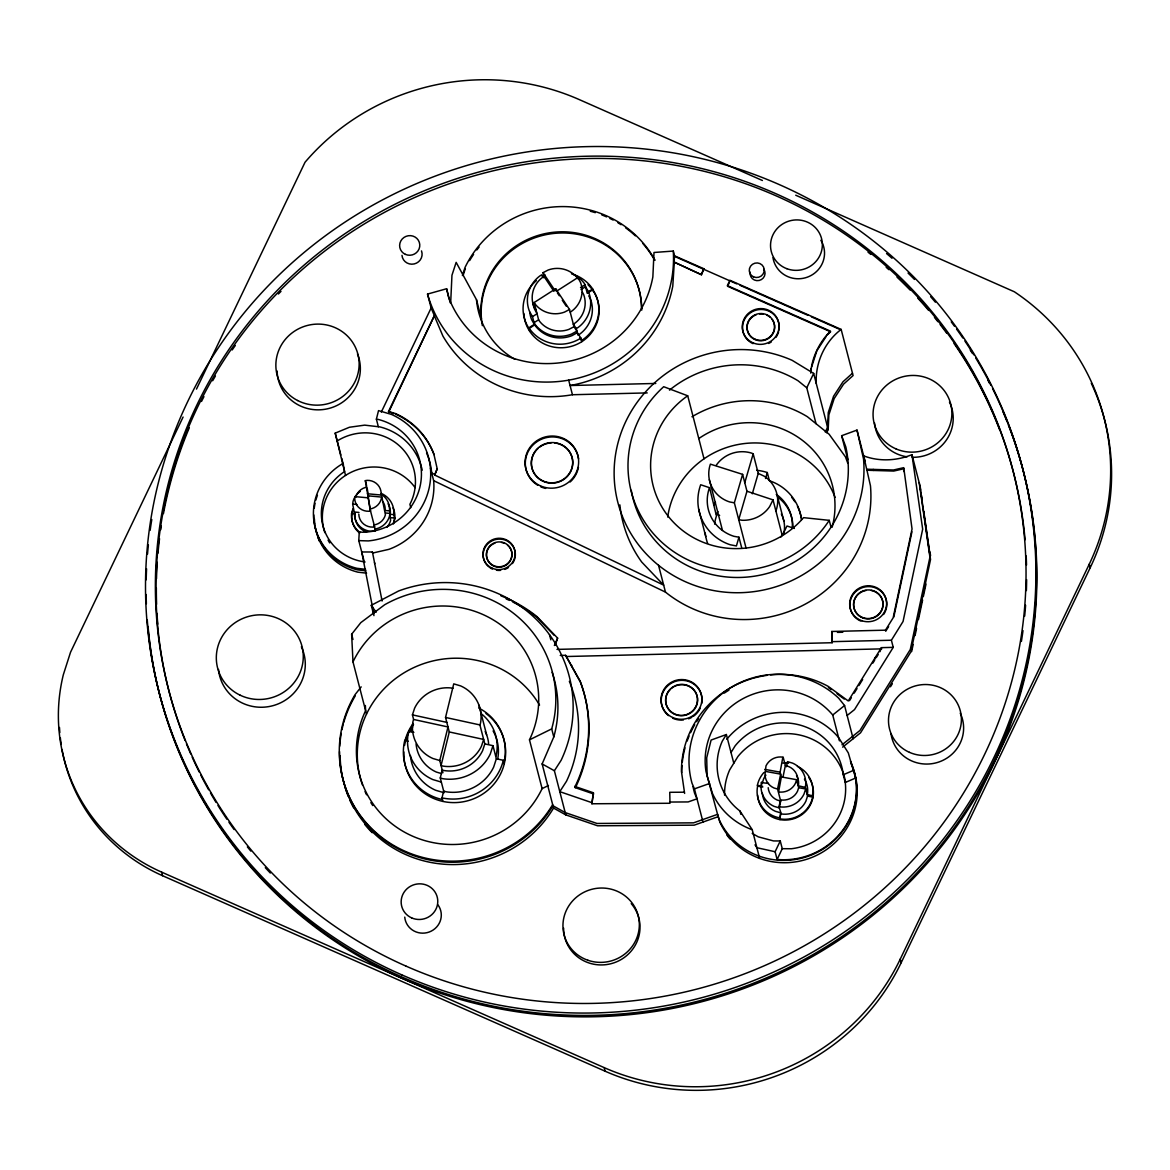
<?xml version="1.0" encoding="UTF-8"?>
<svg xmlns="http://www.w3.org/2000/svg" width="1170" height="1170" viewBox="0 0 1170 1170"><rect width="100%" height="100%" fill="white"/><g stroke="black" fill="none" stroke-linecap="round" stroke-linejoin="round"><path stroke-width="1.5" d="M560.269 655.449L565.622 655.317L580.115 681.028A140.21 135.925 -14.5 0 1 575.698 785.231L574.923 786.445L593.395 792.777L591.888 803.775L669.986 803.263L669.752 792.295L684.318 792.207M450.699 302.24L451.956 275.272L456.154 262.358L476.497 299.71A80.452 77.995 -14.5 0 0 514.712 359.234M810.722 373.113C811.819 357.508 819.366 342.079 830.466 331.154L727.36 285.612L729.919 280.273L841.157 329.413L853.091 375.555L843.585 384.14L834.166 398.59L828.872 414.867L828.184 429.565L826.649 432.754M810.971 371.972L811.146 368.418M816.25 383.424C815.227 362.744 824.645 341.947 841.157 329.413M888.615 626.593L885.734 631.215L885.471 630.177L893.149 617.818L912.044 528.986L903.737 467.664L893.47 470.004L866.678 469.214L863.665 455.861C879.109 461.755 896.776 460.863 911.942 454.677L919.795 485.038L930.53 559.538L910.904 651.851L860.55 732.8L842.634 747.147M358.78 540.628L359.278 531.882L362.32 532.233A59.012 57.213 -14.5 0 0 420.907 481.733A59.012 57.213 -14.5 0 0 377.983 419.372L376.389 419.182L378.524 410.611L391.467 414.429A68.299 66.207 -14.5 0 1 429.639 485.579A68.299 66.207 -14.5 0 1 368.316 540.92L358.78 540.628L364.44 562.477M674.11 262.08L674.505 255.806L703.901 268.778L701.517 274.76L674.11 262.08L701.517 274.76M674.271 262.723L672.779 286.153A125.439 121.607 -14.5 0 1 570.068 385.53L655.77 383.453M375.058 529.571L374.122 524.833L375.877 524.555A13.791 13.367 -14.5 0 0 385.413 514.756L381.157 493.287A13.791 13.367 -14.5 0 0 367.131 480.358L365.332 480.651L370.524 510.968L368.74 511.261A13.791 13.367 -14.5 0 1 354.715 498.332L354.905 496.606L368.462 497.864M366.605 532.058A18.135 17.579 -14.5 0 1 354.919 515.517L352.653 504.08L353.077 501.213A18.135 17.579 -14.5 0 1 360.316 491.327M386.875 527.348A18.135 17.579 -14.5 0 0 390.59 520.562L389.508 509.184A18.135 17.579 -14.5 0 0 380.659 493.945M591.888 803.775L593.395 792.777M781.355 776.938L796.609 779.703L795.483 783.183A15.634 15.151 -14.5 0 1 778.62 791.929L781.355 776.938L780.112 772.141L782.862 757.151A15.634 15.151 -14.5 0 0 765.984 765.897L765.282 771.703A15.634 15.151 -14.5 0 0 774.014 787.995L777.567 789.033L780.682 801.07L779.264 807.9L774.087 806.364A22.8 22.098 -14.5 0 1 761.348 782.613L768.485 783.417M777.567 789.033L780.639 774.145L765.385 771.381M782.964 777.187L785.348 765.604L783.183 757.253M786.43 766.759L787.498 761.641L792.675 763.162A22.8 22.098 -14.5 0 1 805.413 786.927L807.519 796.112L805.881 801.187A22.8 22.098 -14.5 0 1 781.268 813.94L778.942 806.642L780.682 799.914A15.634 15.151 -14.5 0 0 797.545 791.169L798.671 787.688L796.609 779.703M779.966 819.629L780.536 812.814L775.359 811.293A22.8 22.098 -14.5 0 1 762.343 793.304M780.799 813.808L779.761 818.824A27.992 27.144 -14.5 0 0 812.667 797.048L807.519 796.112M893.792 617.102L911.927 531.809M911.649 651.544L913.17 644.436M915.057 635.559L916.563 628.451M918.45 619.588L922.603 600.049M923.349 596.495L925.996 584.079M449.28 731.952L483.663 739.44L481.47 746.167A35.627 34.53 -14.5 0 1 443.035 766.101L441.075 765.516L449.28 731.952L445.536 717.444L453.741 683.865L460.629 685.898A35.627 34.53 -14.5 0 1 480.534 723.016L479.905 724.932L484.819 743.901L482.625 750.628A35.627 34.53 -14.5 0 1 444.19 770.562L442.231 769.992L440.271 777.962L444.103 792.748L435.576 790.247A44.08 42.734 -14.5 0 1 410.421 755.484M442.933 772.741L439.774 760.529L447.993 726.95L413.61 719.462L412.425 714.885L414.619 708.157A35.627 34.53 -14.5 0 1 453.053 688.223M442.918 801.421L441.997 797.881L443.664 791.066L446.092 791.783A44.08 42.734 -14.5 0 0 493.652 767.11L496.358 758.789L492.979 745.685L484.819 743.901M734.351 502.808L742.614 474.362L710.395 464.139A30.932 29.981 -14.5 0 0 729.685 501.959L734.351 502.808L746.021 547.896M744.778 482.742L753.173 453.828L751.725 453.156A30.932 29.981 -14.5 0 0 716.128 465.426M746.972 491.239L738.723 519.67L741.955 520.255A30.932 29.981 -14.5 0 0 769.655 506.566L773.019 499.868L746.972 491.239L742.614 474.362M709.576 487.7L709.298 488.256A39.341 38.127 -14.5 0 0 733.941 536.313L738.943 537.205L736.413 545.951L730.197 544.752A48.701 47.224 -14.5 0 1 700.684 484.76L709.576 487.7L716.464 515.985A39.341 38.127 -14.5 0 0 714.621 524.116M752.31 493.798L758.233 473.397L753.173 453.828M765.546 478.501L767.286 472.534A48.701 47.224 -14.5 0 0 756.668 470.281M462.399 275.55L465.016 267.477A106.397 103.15 -14.5 0 1 558.616 206.666A106.397 103.15 -14.5 0 1 655.039 260.252M463.232 275.096L465.324 268.647M413.61 719.462L412.995 721.378A35.627 34.53 -14.5 0 0 432.885 758.496L439.774 760.529M411.036 731.791L412.659 726.789M492.979 745.685L490.274 754.006A44.08 42.734 -14.5 0 1 442.699 778.679L440.271 777.962M495.729 756.346L496.504 753.977A44.08 42.734 -14.5 0 0 481.543 713.934M811.658 366.81L816.909 350.678L826.239 336.346M797.531 783.256L797.633 782.949A15.634 15.151 -14.5 0 0 788.902 766.657L785.348 765.604M703.009 822.042L694.424 788.858L692.04 783.315A87.984 85.293 -14.5 0 1 732.669 686.483A87.984 85.293 -14.5 0 1 838.7 698.227L844.564 705.525L832.733 715.002A71.896 69.703 -14.5 0 0 747.805 696.282A71.896 69.703 -14.5 0 0 706.007 771.556L718.204 816.675L694.161 825.172L597.577 825.786L565.797 814.89L553.556 808.075L542.134 763.937L553.79 736.954A114.806 111.296 -14.5 0 0 552.108 672.297M554.361 645.489L557.622 638.118L536.884 616.517A140.663 136.363 -14.5 0 0 500.906 595.808M555.282 645.065L557.622 638.118M183.09 417.047L70.536 652.246L63.326 674.754A179.756 174.257 -14.5 0 0 161.606 872.118L162.528 875.701L605.124 1071.208A223.017 216.201 -14.5 0 0 901.178 962.72L1090.206 567.713A226.38 219.463 -14.5 0 0 1091.288 383.263M196.472 389.098L305.034 162.25A230.826 223.762 -14.5 0 1 579.179 99.552L762.401 180.487M381.303 412.089L431.13 307.988L427.533 294.079L446.618 288.741L450.245 302.811M393.837 413.683L388.498 411.504L434.377 315.637L431.13 307.988M388.674 412.162L434.377 315.637M434.684 475.049L437.185 468.79L434.684 475.049L663.668 585.132L641.686 562.009A125.175 121.344 -14.5 0 1 619.866 504.884M701.342 274.116L703.901 268.778M827.175 334.912L830.627 331.797L727.535 286.255L729.451 282.248M816.046 423.716L806.773 387.811L813.662 373.42L792.09 360.301A125.175 121.344 -14.5 0 0 618.447 441.192A125.175 121.344 -14.5 0 0 727.886 592.4A125.175 121.344 -14.5 0 0 863.533 458.991L856.996 430.092L841.639 435.708L847.826 459.634M825.274 432.022L827.585 427.225L828.272 412.527L833.552 396.264L842.97 381.8L852.491 373.215M726.775 739.25A71.896 69.703 -14.5 0 1 838.539 737.495L848.308 752.91L855.606 778.05A71.896 69.703 -14.5 0 1 777.114 859.467L775.11 851.731L780.258 840.967L773.531 840.938L758.262 836.842L752.208 833.376M777.114 859.467L782.262 848.689L780.258 840.967M901.178 962.72L900.242 959.137L1089.285 564.13A226.38 219.463 -14.5 0 0 1014.346 291.769L795.732 195.214M714.08 505.104L715.484 502.281M717.883 511.509L716.464 514.332L719.623 515.37M775.885 510.939L776.076 510.544A30.932 29.981 -14.5 0 0 764.01 476.088L758.233 473.397M733.795 763.22L726.365 734.526L722.256 741.21A61.045 59.173 -14.5 0 0 739.996 811.044L740.844 814.32M731.031 752.529L735.14 745.846A61.045 59.173 -14.5 0 1 799.68 724.99A61.045 59.173 -14.5 0 1 843.263 774.759L845.266 782.481A61.045 59.173 -14.5 0 1 791.432 848.747L782.262 848.689M911.942 454.677L922.677 529.176L903.05 621.489L891.394 640.239L893.236 647.361L881.405 647.653L848.25 700.962L828.082 686.307A98.119 95.121 -14.5 0 0 770.577 674.9M849.493 700.669L851.38 697.656M854.188 693.123L857.01 688.589M858.882 685.576L862.641 679.536M872.879 663.083L874.663 660.216M876.432 657.365L878.202 654.527M879.957 651.69L881.405 647.653M893.236 647.361L854.539 709.576L847.138 715.484M890.458 686.79L892.344 683.748M565.797 814.89L554.39 770.752L561.117 760.31A130.075 126.097 -14.5 0 0 538.829 621.957A130.075 126.097 -14.5 0 0 398.634 590.967L371.285 605.299L373.961 615.625M593.702 793.991L575.231 787.659L576.02 786.445A140.21 135.925 -14.5 0 0 580.437 682.242L565.622 655.317M366.502 714.08L352.989 661.884L351.629 634.242L360.813 622.63L384.681 604.729A114.806 111.296 -14.5 0 1 511.656 611.866A114.806 111.296 -14.5 0 1 551.699 728.895L553.79 736.954M361.179 686.892L355.051 694.644A114.806 111.296 -14.5 0 0 395.84 846.656A114.806 111.296 -14.5 0 0 552.664 804.653M842.02 744.807L859.95 730.475L910.289 649.525L929.931 557.198L919.196 482.698M534.149 302.533L555.691 288.741L569.527 309.494L573.987 326.737L576.912 331.11L571.53 334.079A31.268 30.303 -14.5 0 1 535.026 324.368L534.061 322.671L538.609 319.761L534.149 302.533L534.588 303.352A25.755 24.979 -14.5 0 0 564.423 312.141L569.527 309.494M536.401 280.595A37.733 36.577 -14.5 0 0 529.045 328.492L534.631 324.909L532.496 316.646L537.045 313.736L534.412 308.821A25.755 24.979 -14.5 0 1 532.964 302.46M580.51 287.674L585.058 284.763L584.093 283.082A31.268 30.303 -14.5 0 0 571.472 273.458M581.007 289.604L585.556 286.694L588.525 291.886A31.268 30.303 -14.5 0 1 577.995 327.571L576.24 328.536L577.951 335.117L579.691 334.152A31.268 30.303 -14.5 0 0 590.236 298.482L588.744 295.893M529.791 331.388L528.869 327.834L534.471 324.251L535.436 325.947A31.268 30.303 -14.5 0 0 571.94 335.658L577.322 332.689L580.92 338.086L581.841 341.64M588.466 291.666L592.678 288.975L593.146 290.833M587.267 293.29L592.854 289.707A37.733 36.577 -14.5 0 1 581.548 340.514L579.75 337.823M542.207 276.325L544.898 274.848M553.922 291.315L544.035 276.486L543.055 272.668L548.16 270.021A25.755 24.979 -14.5 0 1 577.995 278.811M544.035 276.486L543.187 276.924A25.755 24.979 -14.5 0 0 533.71 306.101L536.343 311.03M570.199 312.083L571.062 311.644A25.755 24.979 -14.5 0 0 580.539 282.467L577.892 277.539L556.35 291.33L555.691 288.741M573.987 326.737L568.883 329.384A25.755 24.979 -14.5 0 1 539.048 320.595L538.609 319.761M365.362 705.481L365.61 710.673A97.651 94.668 -14.5 0 0 412.469 836.126A97.651 94.668 -14.5 0 0 542.105 788.624L529.484 739.849L551.699 728.895M542.105 788.624L548.452 785.494M843.263 774.759L853.603 770.328M845.266 782.481L855.606 778.05M345.545 475.429L335.205 433.134L349.435 427.255L364.689 425.134L379.928 426.918A59.012 57.213 -14.5 0 1 420.981 465.397M726.365 734.526L711.097 740.054L706.695 757.838L707.163 776.061L712.457 793.465A71.896 69.703 -14.5 0 0 752.251 829.735L759.666 858.414M694.424 788.858L709.62 783.476M430.458 468.278L433.66 480.665A68.299 66.207 -14.5 0 1 388.908 549.344L372.689 553.044L372.426 551.991L361.72 551.977L373.815 613.782M904.015 468.717L893.734 471.057L866.941 470.252L866.678 469.214M367.029 487.217L365.274 487.495A13.791 13.367 -14.5 0 0 355.738 497.294M369.998 508.921L371.767 508.628A13.791 13.367 -14.5 0 0 381.303 498.829L381.493 497.074L367.936 495.817L369.998 508.921L374.619 526.807L372.835 527.1A13.791 13.367 -14.5 0 1 358.81 514.171M736.72 283.857L674.68 256.449L673.291 251.067L654.001 252.486L652.86 276.88A106.397 103.15 -14.5 0 1 557.344 363.08A106.397 103.15 -14.5 0 1 448.446 296.829L446.618 288.741M434.538 316.309L442.874 335.995A125.439 121.607 -14.5 0 0 572.437 394.729L647.215 392.915M556.978 649.394L832.162 642.725L831.782 631.478L885.471 630.177M837.428 632.385L842.795 632.253M831.885 641.672L891.394 640.239M565.929 656.531L881.727 648.867M669.664 802.05L688.15 801.933L696.998 798.817L694.614 793.275A87.984 85.293 -14.5 0 1 693.035 786.62M367.395 493.755L380.967 495.012M352.653 504.08L356.938 504.475M389.259 510.866L384.959 510.471L385.164 508.745A13.791 13.367 -14.5 0 0 383.175 502.12M385.617 513.001L389.903 513.396L389.478 516.277A18.135 17.579 -14.5 0 1 376.506 528.752L374.766 528.986L375.278 530.946L372.323 531.326A18.135 17.579 -14.5 0 1 354.452 513.747L354.715 512.05L359 512.445M394.758 518.602L393.734 514.625L390.136 514.288L390.385 512.606A18.135 17.579 -14.5 0 0 388.089 503.787M351.863 514.625L351.57 513.498L355.168 513.835M391.014 517.696L394.612 518.032A21.616 20.958 -14.5 0 1 393.266 523.37M829.237 520.343L803.541 517.652A86.829 84.181 -14.5 0 1 673.247 522.039A86.829 84.181 -14.5 0 1 687.711 395.796L663.697 386.714A109.483 106.134 -14.5 0 0 666.768 546.536A109.483 106.134 -14.5 0 0 829.237 520.343L831.022 527.217M365.581 569.322L356.865 568.298A59.012 57.213 -14.5 0 1 313.882 520.899A59.012 57.213 -14.5 0 1 343.044 463.452L344.55 471.583A51.071 49.506 -14.5 0 0 322.54 524.131A51.071 49.506 -14.5 0 0 365.011 561.951M365.976 570.843L357.26 569.819A59.012 57.213 -14.5 0 1 313.809 514.932M366.576 573.168L357.859 572.159A59.012 57.213 -14.5 0 1 315.271 527.217M764.858 769.377L780.112 772.141M805.267 787.381L798.379 785.801A15.634 15.151 -14.5 0 0 796.536 775.593M798.671 787.688L805.677 788.96L804.024 794.035A22.8 22.098 -14.5 0 1 779.425 806.788L778.942 806.642M763.834 772.58A27.992 27.144 -14.5 0 0 757.399 785.289L762.547 786.225M812.872 797.852L812.36 795.849L807.358 794.459A22.8 22.098 -14.5 0 0 804.433 779.147M757.399 785.289L757.619 786.138L762.767 787.074M445.536 717.444L479.905 724.932M412.425 714.885L446.808 722.373M413.858 732.347L408.959 731.279L408.198 733.648A44.08 42.734 -14.5 0 0 432.827 779.571L441.339 782.086M496.358 758.789L503.334 760.31L504.255 763.849M404.557 745.451A51.012 49.447 -14.5 0 1 405.229 742.277L404.747 740.42L408.228 741.18M775.11 851.731L756.902 847.723L755.016 844.842M388.498 411.504L395.387 413.522A74.661 72.379 -14.5 0 1 433.836 453.96L437.361 469.462M780.682 801.07L777.114 800.017A15.634 15.151 -14.5 0 1 768.193 787.702M441.573 773.604L436.41 772.083A35.627 34.53 -14.5 0 1 416.081 744.003M794.386 528.445L786.986 526.003L782.745 534.456A39.341 38.127 -14.5 0 1 780.741 537.162M591.567 802.561L559.786 791.651L566.514 781.224A130.075 126.097 -14.5 0 0 569.351 681.349M740.04 285.319L808.119 315.388M811.439 316.865L839.665 329.326M161.606 872.118L604.188 1067.625A223.017 216.201 -14.5 0 0 900.242 959.137M434.509 474.376L431.672 473.016A68.299 66.207 -14.5 0 0 426.567 452.951M433.66 480.665L665.467 592.108A125.175 121.344 -14.5 0 0 803.424 605.095A125.175 121.344 -14.5 0 0 870.465 485.813L866.941 470.252M542.134 763.937L554.39 770.752M828.404 687.521L831.285 689.613M837.047 693.795L844.243 699.046M806.773 387.811L798.057 380.776A109.483 106.134 -14.5 0 0 669.503 390.136M554.229 635.354L537.162 617.57A140.663 136.363 -14.5 0 0 528.445 611.164M371.285 605.299L376.14 612.261M557.344 292.807L559.318 295.776M562.287 300.222L566.251 306.16M543.055 272.668L554.916 290.467M543.772 277.743L541.827 274.818L540.072 275.784A31.268 30.303 -14.5 0 0 529.527 311.454L532.496 316.646M576.24 328.536L573.315 324.148L574.178 323.71A25.755 24.979 -14.5 0 0 583.654 294.533L582.338 292.076M739.996 811.044L752.251 829.735M534.631 324.909L531.663 319.717A31.268 30.303 -14.5 0 1 529.717 312.054M841.639 435.708L845.808 446.896A109.483 106.134 -14.5 0 1 759.74 575.245A109.483 106.134 -14.5 0 1 631.273 490.318M847.855 463.393L845.413 456.812L829.135 434.26L807.329 416.681A109.483 106.134 -14.5 0 0 691.967 416.769M718.204 816.675L719.886 822.159A71.896 69.703 -14.5 0 0 814.569 856.294A71.896 69.703 -14.5 0 0 851.073 763.615M1089.285 564.13L1090.206 567.713M903.606 470.486L903.883 471.539M873.259 469.404L873.537 470.457M856.996 430.092L865.01 461.126M813.662 373.42L828.184 429.565M875.248 657.555L875.555 658.768M831.782 631.478L832.162 642.725M844.564 705.525L853.149 738.723M777.129 495.012L783.929 521.337M832.733 715.002L839.417 740.844M767.286 472.534L769.407 480.738A48.701 47.224 -14.5 0 1 801.45 519.772M773.019 499.868L782.16 535.173M738.943 537.205L741.634 547.575M687.711 395.796L704.018 458.815M709.342 479.671L722.475 530.449M698.68 509.199L705.759 536.547M761.494 782.145L761.977 783.988L763.615 778.913A22.8 22.098 -14.5 0 1 765.897 775.14M658.534 565.285L665.467 592.108M585.058 284.763L587.077 292.558M427.533 294.079A125.439 121.607 -14.5 0 0 568.678 380.148L572.437 394.729M571.399 664.94L571.706 666.154M476.497 299.71L481.47 318.927M549.49 634.666L550.836 639.829M574.923 786.445L575.231 787.659M604.188 1067.625L605.124 1071.208M478.969 705.188L486.632 734.833M410.772 507.663L409.895 504.299A51.071 49.506 -14.5 0 0 398.575 445.083A51.071 49.506 -14.5 0 0 336.711 441.266M376.389 419.182L378.349 426.728M365.332 480.651L366.605 485.565M374.502 562.565L374.766 563.618M335.205 433.134L340.865 455.028M341.742 458.391L343.439 464.958M351.629 634.242L352.974 639.463M372.426 551.991L382.093 601.029M367.292 488.841L368.579 497.031M930.048 552.167L930.559 555.706M920.176 486.501L920.688 490.04M921.448 495.363L921.96 498.917M923.759 511.334L930.135 555.677M684.625 793.421L681.437 771.396A98.119 95.121 -14.5 0 1 752.12 678.541M395.562 414.195A74.661 72.379 -14.5 0 1 434.011 454.633M329.691 542.909A51.071 49.506 -14.5 0 1 328.068 540.101M324.836 532.657A51.071 49.506 -14.5 0 1 350.605 472.534A51.071 49.506 -14.5 0 1 415.131 487.641M667.704 517.052A86.829 84.181 -14.5 0 1 744.471 443.547A86.829 84.181 -14.5 0 1 835.073 497.425M482.362 325.655A80.452 77.995 -14.5 0 1 554.653 233.356A80.452 77.995 -14.5 0 1 641.774 310.094M724.566 795.176A61.045 59.173 -14.5 0 1 729.67 769.904L737.904 756.537A61.045 59.173 -14.5 0 1 800.733 735.257A61.045 59.173 -14.5 0 1 845.544 782.057M372.762 805.574A97.651 94.668 -14.5 0 1 370.846 802.576M366.561 794.766A97.651 94.668 -14.5 0 1 365.069 791.549M362.481 784.997A97.651 94.668 -14.5 0 1 414.838 667.119A97.651 94.668 -14.5 0 1 539.545 705.071M314.774 523.911A59.012 57.213 -14.5 0 1 314.423 518.924M553.556 808.075A114.806 111.296 -14.5 0 1 425.178 861.222A114.806 111.296 -14.5 0 1 340.163 755.732M992.569 388.572A446.048 432.417 -14.5 0 1 705.89 999.092A446.048 432.417 -14.5 0 1 147.274 620.027M146.367 603.676A446.048 432.417 -14.5 0 1 146.148 594.521M146.191 579.837A446.048 432.417 -14.5 0 1 146.572 568.795M147.522 554.097A446.048 432.417 -14.5 0 1 148.371 544.942M150.14 530.376A446.048 432.417 -14.5 0 1 151.793 519.553M886.553 253.539A446.048 432.417 -14.5 0 1 892.023 258.263M908.037 273.034A446.048 432.417 -14.5 0 1 914.501 279.44M930.647 296.712A446.048 432.417 -14.5 0 1 935.415 302.196M951.239 321.867A446.048 432.417 -14.5 0 1 954.442 326.181M956.548 329.062A446.048 432.417 -14.5 0 1 962.837 337.984M964.884 340.996A446.048 432.417 -14.5 0 1 973.806 354.832M975.721 357.976A446.048 432.417 -14.5 0 1 990.917 385.281M1026.178 555.969A436.161 422.838 -14.5 0 1 1026.514 565.052M1026.631 579.633A436.161 422.838 -14.5 0 1 1026.382 590.587M1025.593 605.212A436.161 422.838 -14.5 0 1 1024.671 616.137M1022.99 630.63A436.161 422.838 -14.5 0 1 1021.395 641.423M270.328 873.025A436.161 422.838 -14.5 0 1 265.298 867.657M250.833 851.102A436.161 422.838 -14.5 0 1 247.367 846.875M234.146 829.588A436.161 422.838 -14.5 0 1 228.94 822.217M226.892 819.234A436.161 422.838 -14.5 0 1 217.971 805.501M216.055 802.401A436.161 422.838 -14.5 0 1 210.483 792.967M208.669 789.794A436.161 422.838 -14.5 0 1 200.904 775.3M199.251 772.039A436.161 422.838 -14.5 0 1 192.216 757.209M190.739 753.889A436.161 422.838 -14.5 0 1 186.483 743.886M185.138 740.537A436.161 422.838 -14.5 0 1 493.491 170.747A436.161 422.838 -14.5 0 1 1025.081 539.779M730.021 839.022A71.896 69.703 -14.5 0 1 726.672 834.693M319.512 541.374A59.012 57.213 -14.5 0 1 317.699 536.708M372.206 832.704A114.806 111.296 -14.5 0 1 364.85 824.528M353.691 807.87A114.806 111.296 -14.5 0 1 349.669 799.68M348.25 796.302A114.806 111.296 -14.5 0 1 344.711 785.962M469.609 260.617A106.397 103.15 -14.5 0 1 473.572 254.416M476.819 249.956A106.397 103.15 -14.5 0 1 479.1 247.089M590.28 211.229A106.397 103.15 -14.5 0 1 595.281 212.662M601.819 214.929A106.397 103.15 -14.5 0 1 606.557 216.889M609.862 218.424A106.397 103.15 -14.5 0 1 613.139 220.062M617.935 222.768A106.397 103.15 -14.5 0 1 621.065 224.698M625.584 227.799A106.397 103.15 -14.5 0 1 635.383 235.828M642.988 243.682A106.397 103.15 -14.5 0 1 654.454 259.842M698.768 438.574A86.829 84.181 -14.5 0 1 797.955 437.171A86.829 84.181 -14.5 0 1 832.148 527.246M850.473 761.275A71.896 69.703 -14.5 0 1 813.969 853.954A71.896 69.703 -14.5 0 1 719.272 819.819L717.605 814.335L693.561 822.846L596.978 823.461L565.198 812.565L552.942 805.735A114.806 111.296 -14.5 0 1 423.672 858.663A114.806 111.296 -14.5 0 1 339.563 751.593M352.989 661.884A97.651 94.668 -14.5 0 1 482.625 614.382A97.651 94.668 -14.5 0 1 529.484 739.849M339.739 746.153A114.806 111.296 -14.5 0 1 341.23 733.4M341.933 729.787A114.806 111.296 -14.5 0 1 343.205 724.464M343.673 722.709A114.806 111.296 -14.5 0 1 355.329 695.726M421.434 466.976A59.012 57.213 -14.5 0 1 422.209 470.208M673.291 251.067A125.439 121.607 -14.5 0 1 568.678 380.148M554.755 442.977A20.738 20.109 -14.5 0 1 571.443 469.857A20.738 20.109 -14.5 0 1 540.481 479.846A20.738 20.109 -14.5 0 1 538.083 448.373M539.458 447.218A20.738 20.109 -14.5 0 1 551.158 442.889M686.234 685.254A16 15.502 -14.5 0 1 695.901 706.972A16 15.502 -14.5 0 1 672.092 712.793A16 15.502 -14.5 0 1 670.688 689.057M671.741 688.165A16 15.502 -14.5 0 1 674.066 686.644M675.324 686.029A16 15.502 -14.5 0 1 677.971 685.137M679.331 684.874A16 15.502 -14.5 0 1 684.889 684.947M507.487 545.118A12.797 12.417 -14.5 0 1 507.444 564.174A12.797 12.417 -14.5 0 1 488.168 561.103A12.797 12.417 -14.5 0 1 494.91 543.114M501.506 542.471A12.797 12.417 -14.5 0 1 504.679 543.406M162.528 875.701A179.756 174.257 -14.5 0 1 62.025 749.473M61.191 744.442A179.756 174.257 -14.5 0 1 60.313 737.67M59.831 732.581A179.756 174.257 -14.5 0 1 59.494 727.477M1008.438 425.105A446.048 432.417 -14.5 0 1 689.817 1004.723A446.048 432.417 -14.5 0 1 148.093 626.901M970.281 350.093A446.048 432.417 -14.5 0 1 972.241 353.179M987.904 380.206A446.048 432.417 -14.5 0 1 989.615 383.467M1002.939 411.635A446.048 432.417 -14.5 0 1 1007.107 421.726M351.717 514.039A21.616 20.958 -14.5 0 1 353.062 508.701M381.42 493.477A21.616 20.958 -14.5 0 1 393.734 514.625M393.076 507.882A21.616 20.958 -14.5 0 1 393.412 523.941M359.439 532.891A21.616 20.958 -14.5 0 1 353.208 509.272M360.243 532.599A21.616 20.958 -14.5 0 1 351.57 513.498M488.87 566.88A16.146 15.649 -14.5 0 1 486.632 545.176A16.146 15.649 -14.5 0 1 508.906 542.046A16.146 15.649 -14.5 0 1 512.431 563.574M508.467 567.479A16.146 15.649 -14.5 0 1 504.738 569.41M500.628 570.346A16.146 15.649 -14.5 0 1 496.416 570.229M492.409 569.044A16.146 15.649 -14.5 0 1 489.981 567.699M668.479 715.601A20.475 19.846 -14.5 0 1 674.695 681.613A20.475 19.846 -14.5 0 1 701.751 703.404M700.143 708.376A20.475 19.846 -14.5 0 1 693.327 716.347M691.821 717.298A20.475 19.846 -14.5 0 1 688.589 718.804M683.382 719.989A20.475 19.846 -14.5 0 1 672.969 718.336M578.463 467.196A26.851 26.032 -14.5 0 1 570.141 481.996M545.659 488.416A26.851 26.032 -14.5 0 1 540.701 486.778M537.63 485.17A26.851 26.032 -14.5 0 1 537.498 441.339A26.851 26.032 -14.5 0 1 578.58 458.713M860.696 621.036A18.501 17.945 -14.5 0 1 852.009 596.422A18.501 17.945 -14.5 0 1 877.909 589.051A18.501 17.945 -14.5 0 1 883.569 614.528M949.47 402.114A39.487 38.274 -14.5 0 1 912.22 457.294M907.086 456.841A39.487 38.274 -14.5 0 1 874.56 422.999M421.507 250.906A10.091 9.784 -14.5 0 1 414.18 263.937A10.091 9.784 -14.5 0 1 401.983 255.367M820.857 240.259A25.974 25.184 -14.5 0 1 807.329 277.173A25.974 25.184 -14.5 0 1 772.975 257.605M960.248 713.188A36.519 35.407 -14.5 0 1 937.287 762.518A36.519 35.407 -14.5 0 1 891.013 733.663M871.197 590.47A14.757 14.303 -14.5 0 1 880.483 612.51A14.757 14.303 -14.5 0 1 855.884 612.378A14.757 14.303 -14.5 0 1 866.092 590.441M707.601 543.363A48.701 47.224 -14.5 0 1 705.232 533.067M791.724 497.411A48.701 47.224 -14.5 0 1 794.869 501.725M797.472 506.332A48.701 47.224 -14.5 0 1 801.377 518.032M587.984 284.705A37.733 36.577 -14.5 0 1 576.781 344.375A37.733 36.577 -14.5 0 1 523.853 313.414M763.703 269.115A7.503 7.269 -14.5 0 1 759.169 280.464A7.503 7.269 -14.5 0 1 750.204 272.2M808.748 777.48A27.992 27.144 -14.5 0 1 794.401 818.517A27.992 27.144 -14.5 0 1 757.59 795.015M485.959 713.481A51.012 49.447 -14.5 0 1 476.263 797.647A51.012 49.447 -14.5 0 1 403.869 751.93M405.639 740.712A51.012 49.447 -14.5 0 1 413.522 724.596M314.233 508.277A59.012 57.213 -14.5 0 1 315.066 503.305M315.871 500.073A59.012 57.213 -14.5 0 1 317.421 495.305M481.162 317.757A80.452 77.995 -14.5 0 1 557.827 231.923A80.452 77.995 -14.5 0 1 641.467 308.924M772.2 319.483A13.835 13.411 -14.5 0 1 767.754 338.89A13.835 13.411 -14.5 0 1 748.347 333.172A13.835 13.411 -14.5 0 1 756.186 314.774M759.696 313.969A13.835 13.411 -14.5 0 1 763.308 314.072M766.73 315.081A13.835 13.411 -14.5 0 1 769.772 316.938M753.07 343.644A18.413 17.857 -14.5 0 1 743.623 321.443A18.413 17.857 -14.5 0 1 765.677 310.006A18.413 17.857 -14.5 0 1 778.971 330.218M778.62 331.739A18.413 17.857 -14.5 0 1 775.9 337.413M771.381 341.859A18.413 17.857 -14.5 0 1 768.602 343.453M357.479 353.94A41.725 40.453 -14.5 0 1 326.986 408.915A41.725 40.453 -14.5 0 1 277.085 370.963M631.23 903.606A38.274 37.104 -14.5 0 1 614.63 962.588A38.274 37.104 -14.5 0 1 563.604 928.073M438.019 904.936A18.354 17.799 -14.5 0 1 429.229 932.007A18.354 17.799 -14.5 0 1 404.747 917.119M778.167 497.425A39.341 38.127 -14.5 0 1 792.909 527.831M301.377 646.791A43.568 42.237 -14.5 0 1 272.976 705.671A43.568 42.237 -14.5 0 1 218.512 669.43M506.2 598.923A140.663 136.363 -14.5 0 1 509.476 600.415M512.753 601.98A140.663 136.363 -14.5 0 1 525.418 609.16M781.341 513.952A30.932 29.981 -14.5 0 1 783.768 533.842M157.76 624.151A436.161 422.838 -14.5 0 1 156.999 613.358M156.59 604.305A436.161 422.838 -14.5 0 1 156.341 587.91M156.487 578.77A436.161 422.838 -14.5 0 1 157.263 562.331M157.979 553.205A436.161 422.838 -14.5 0 1 159.529 538.683M160.758 529.674A436.161 422.838 -14.5 0 1 161.299 526.091M163.449 513.615A436.161 422.838 -14.5 0 1 189.291 427.796M201.489 401.442A436.161 422.838 -14.5 0 1 203.946 396.63M212.648 380.747A436.161 422.838 -14.5 0 1 215.397 376.038M232.172 349.947A436.161 422.838 -14.5 0 1 235.316 345.472M278.416 293.992A436.161 422.838 -14.5 0 1 280.99 291.389M868.052 252.208A436.161 422.838 -14.5 0 1 870.846 254.431M886.187 267.272A436.161 422.838 -14.5 0 1 888.922 269.7M897.024 277.144A436.161 422.838 -14.5 0 1 910.114 290.043M917.689 298.043A436.161 422.838 -14.5 0 1 928.629 310.401M934.479 317.421A436.161 422.838 -14.5 0 1 937.901 321.692M940.154 324.543A436.161 422.838 -14.5 0 1 946.72 333.216M954.047 343.497A436.161 422.838 -14.5 0 1 999.823 430.209M779.512 817.83A27.992 27.144 -14.5 0 1 757.619 786.138M783.037 763.132A27.992 27.144 -14.5 0 1 788.507 763.249M797.384 766.35A27.992 27.144 -14.5 0 1 812.36 795.849M580.92 338.086A37.733 36.577 -14.5 0 1 528.869 327.834M572.159 274.087A37.733 36.577 -14.5 0 1 592.678 288.975M776.266 494.354A39.341 38.127 -14.5 0 1 792.295 527.407M503.334 760.31A51.012 49.447 -14.5 0 1 441.997 797.881M478.676 707.967A51.012 49.447 -14.5 0 1 503.948 762.664M404.922 741.093A51.012 49.447 -14.5 0 1 413.215 723.411M442.435 799.563A51.012 49.447 -14.5 0 1 404.747 740.42M485.184 731.528A35.627 34.53 -14.5 0 1 488.621 743.623M493.111 730.914A44.08 42.734 -14.5 0 1 497.747 758.774M681.744 772.609A98.119 95.121 -14.5 0 1 681.993 765.502M682.329 761.933A98.119 95.121 -14.5 0 1 685.006 747.879M687.141 741.063A98.119 95.121 -14.5 0 1 689.101 736.003M690.563 732.698A98.119 95.121 -14.5 0 1 694.731 724.727M696.589 721.671A98.119 95.121 -14.5 0 1 698.592 718.643M724.303 693.108A98.119 95.121 -14.5 0 1 728.91 690.154M753.743 678.073A98.119 95.121 -14.5 0 1 767.154 675.309M401.676 974.8A446.048 432.417 -14.5 0 0 1034.295 536.489A446.048 432.417 -14.5 0 0 336.141 228.091A446.048 432.417 -14.5 0 0 401.676 974.8M405.858 966.054A436.161 422.838 -14.5 0 0 1024.467 537.439A436.161 422.838 -14.5 0 0 341.786 235.887A436.161 422.838 -14.5 0 0 405.858 966.054M545.805 482.011A20.738 20.109 -14.5 0 0 572.203 458.011A20.738 20.109 -14.5 0 0 537.995 448.066A20.738 20.109 -14.5 0 0 545.805 482.011M676.962 714.826A16 15.502 -14.5 0 0 697.086 696.077A16 15.502 -14.5 0 0 670.615 688.735A16 15.502 -14.5 0 0 676.962 714.826M493.725 565.68A12.797 12.417 -14.5 0 0 511.89 553.103A12.797 12.417 -14.5 0 0 491.839 544.24A12.797 12.417 -14.5 0 0 493.725 565.68M752.851 342.795A18.413 17.857 -14.5 0 0 778.971 324.704A18.413 17.857 -14.5 0 0 750.145 311.966A18.413 17.857 -14.5 0 0 752.851 342.795M492.204 568.225A16.146 15.649 -14.5 0 0 515.092 552.372A16.146 15.649 -14.5 0 0 489.835 541.198A16.146 15.649 -14.5 0 0 492.204 568.225M672.765 717.561A20.475 19.846 -14.5 0 0 701.795 697.437A20.475 19.846 -14.5 0 0 669.752 683.295A20.475 19.846 -14.5 0 0 672.765 717.561M540.481 485.886A26.851 26.032 -14.5 0 0 578.55 459.503A26.851 26.032 -14.5 0 0 536.533 440.944A26.851 26.032 -14.5 0 0 540.481 485.886M861.968 620.787A18.501 17.945 -14.5 0 0 886.304 600.21A18.501 17.945 -14.5 0 0 856.147 590.265A18.501 17.945 -14.5 0 0 861.968 620.787M895.942 448.856A39.487 38.274 -14.5 0 0 951.722 409.749A39.487 38.274 -14.5 0 0 889.756 382.795A39.487 38.274 -14.5 0 0 895.942 448.856M909.47 752.354A36.519 35.407 -14.5 0 0 961.272 716.464A36.519 35.407 -14.5 0 0 904.103 691.207A36.519 35.407 -14.5 0 0 909.47 752.354M405.434 254.387A10.091 9.784 -14.5 0 0 419.752 244.471A10.091 9.784 -14.5 0 0 403.942 237.481A10.091 9.784 -14.5 0 0 405.434 254.387M786.898 268.72A25.974 25.184 -14.5 0 0 822.086 241.064A25.974 25.184 -14.5 0 0 780.331 225.605A25.974 25.184 -14.5 0 0 786.898 268.72M753.568 276.866A7.503 7.269 -14.5 0 0 764.215 269.495A7.503 7.269 -14.5 0 0 752.471 264.303A7.503 7.269 -14.5 0 0 753.568 276.866M862.948 617.672A14.757 14.303 -14.5 0 0 882.809 601.819A14.757 14.303 -14.5 0 0 859.029 593.205A14.757 14.303 -14.5 0 0 862.948 617.672M754.913 339.183A13.835 13.411 -14.5 0 0 774.525 325.596A13.835 13.411 -14.5 0 0 752.88 316.032A13.835 13.411 -14.5 0 0 754.913 339.183M297.604 400.52A41.725 40.453 -14.5 0 0 359.131 362.978A41.725 40.453 -14.5 0 0 295.761 330.379A41.725 40.453 -14.5 0 0 297.604 400.52M587.852 960.248A38.274 37.104 -14.5 0 0 638.805 918.435A38.274 37.104 -14.5 0 0 576.766 896.937A38.274 37.104 -14.5 0 0 587.852 960.248M411.679 917.909A18.354 17.799 -14.5 0 0 437.712 899.876A18.354 17.799 -14.5 0 0 408.988 887.182A18.354 17.799 -14.5 0 0 411.679 917.909M240.128 695.185A43.568 42.237 -14.5 0 0 303.22 654.235A43.568 42.237 -14.5 0 0 236.047 622.06A43.568 42.237 -14.5 0 0 240.128 695.185"/></g></svg>
